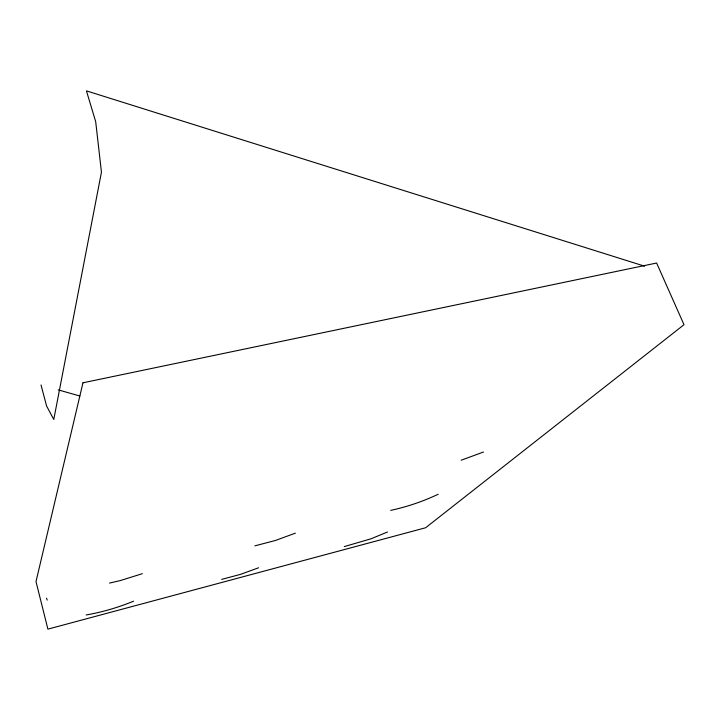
<?xml version="1.0" encoding="UTF-8"?>
<svg xmlns="http://www.w3.org/2000/svg" width="720" height="720" viewBox="0 0 720 720"><rect width="100%" height="100%" fill="white"/><g stroke="black" fill="none" stroke-linecap="round" stroke-linejoin="round"><path stroke-width="1.08" d="M438.174 494.271C423.027 501.417 407.079 506.862 390.708 510.363M387.504 531.99L371.07 538.776L344.295 546.588M483.48 452.016L461.151 460.242M295.407 533.151L275.301 540.513L254.88 545.85M133.578 601.173C118.332 607.464 102.402 612.144 86.148 614.961M258.57 567.792L240.39 574.389L221.643 579.402M142.362 573.678L120.42 580.545L109.53 583.092M58.275 389.871L79.857 396.027M644.616 266.184L86.436 90.864L95.697 121.689L101.448 172.188L53.775 419.481L46.602 406.035L41.013 384.939M46.566 598.212L47.178 600.102M82.971 382.797L36 581.589L47.907 629.136L425.619 527.76L684 324.702L656.622 263.025L82.971 382.797"/></g></svg>
